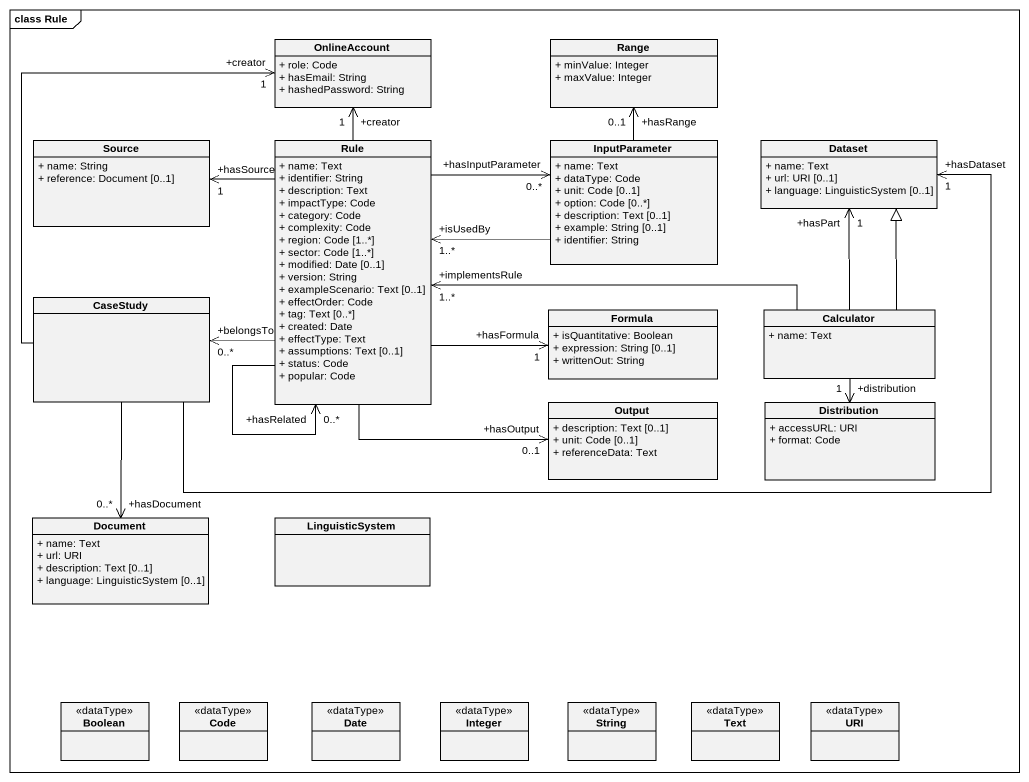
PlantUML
@startuml
mainframe class Rule
hide circle
hide empty members
skinparam classAttributeIconSize 0
class OnlineAccount {
  + role: Code
  + hasEmail: String
  + hashedPassword: String
}
class Range {
  + minValue: Integer
  + maxValue: Integer
}
class Source {
  + name: String
  + reference: Document [0..1]
}
class Rule {
  + name: Text
  + identifier: String
  + description: Text
  + impactType: Code
  + category: Code
  + complexity: Code
  + region: Code [1..*]
  + sector: Code [1..*]
  + modified: Date [0..1]
  + version: String
  + exampleScenario: Text [0..1]
  + effectOrder: Code
  + tag: Text [0..*]
  + created: Date
  + effectType: Text
  + assumptions: Text [0..1]
  + status: Code
  + popular: Code
}
class InputParameter {
  + name: Text
  + dataType: Code
  + unit: Code [0..1]
  + option: Code [0..*]
  + description: Text [0..1]
  + example: String [0..1]
  + identifier: String
}
class Dataset {
  + name: Text
  + url: URI [0..1]
  + language: LinguisticSystem [0..1]
}
class CaseStudy
class Formula {
  + isQuantitative: Boolean
  + expression: String [0..1]
  + writtenOut: String
}
class Calculator {
  + name: Text
}
class Output {
  + description: Text [0..1]
  + unit: Code [0..1]
  + referenceData: Text
}
class Distribution {
  + accessURL: URI
  + format: Code
}
class Document {
  + name: Text
  + url: URI
  + description: Text [0..1]
  + language: LinguisticSystem [0..1]
}
class LinguisticSystem
class Boolean <<dataType>>
class Code <<dataType>>
class Date <<dataType>>
class Integer <<dataType>>
class String <<dataType>>
class Text <<dataType>>
class URI <<dataType>>
Rule -up-> "+creator\n1" OnlineAccount
Rule -left-> "+hasSource\n1" Source
Rule --> "+hasRelated\n0..*" Rule
Rule -right-> "+hasInputParameter\n0..*" InputParameter
Rule -left-> "+belongsTo\n0..*" CaseStudy
Rule -right-> "+hasFormula\n1" Formula
Rule --> "+hasOutput\n0..1" Output
InputParameter -up-> "+hasRange\n0..1" Range
InputParameter -left-> "+isUsedBy\n1..*" Rule
CaseStudy -up-> "+creator\n1" OnlineAccount
CaseStudy -right-> "+hasDataset\n1" Dataset
CaseStudy --> "+hasDocument\n0..*" Document
Calculator -left-> "+implementsRule\n1..*" Rule
Calculator -up-> "+hasPart\n1" Dataset
Calculator -up-|> Dataset
Calculator --> "+distribution\n1" Distribution
@enduml
